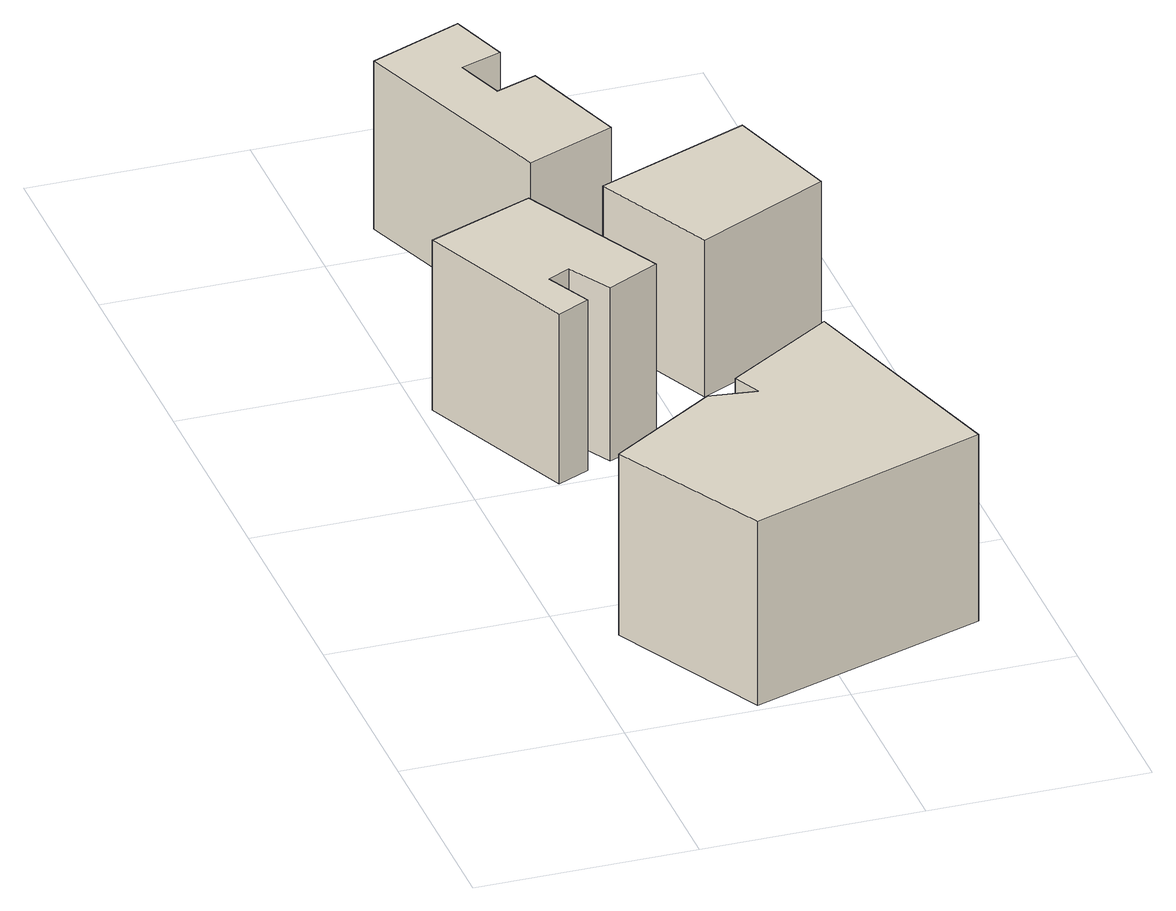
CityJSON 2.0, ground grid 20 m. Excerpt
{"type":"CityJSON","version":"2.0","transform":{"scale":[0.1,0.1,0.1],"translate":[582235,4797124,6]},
"CityObjects":{
"building1":{"type":"Building","children":["building1-1"],"geometry":[{"type":"MultiSurface","lod":"1","boundaries":[[[0,1,2,3]],[[1,4,5,2]],[[4,6,7,5]],[[6,8,9,7]],[[8,10,11,9]],[[10,12,13,11]],[[12,0,3,13]],[[12,10,8,6,4,1,0]]]}]},
"building1-1":{"type":"BuildingPart","attributes":{"name":"8297075_P","measuredHeight":18.01},"parents":["building1"],"geometry":[{"type":"MultiSurface","lod":"2","boundaries":[[[0,1,2,3]],[[1,4,5,2]],[[4,6,7,5]],[[6,8,9,7]],[[8,10,11,9]],[[10,12,13,11]],[[12,0,3,13]],[[12,10,8,6,4,1,0]]],"semantics":{"surfaces":[{"type":"WallSurface"},{"type":"RoofSurface"}],"values":[0,0,0,0,0,0,0,1]}}]},
"building2":{"type":"Building","children":["building2-1"],"geometry":[{"type":"MultiSurface","lod":"1","boundaries":[[[14,15,16,17]],[[15,18,19,16]],[[18,20,21,19]],[[20,22,23,21]],[[22,24,25,23]],[[24,26,27,25]],[[26,28,29,27]],[[28,30,31,29]],[[30,14,17,31]],[[30,28,26,24,22,20,18,15,14]]]}]},
"building2-1":{"type":"BuildingPart","attributes":{"name":"8297076_P","measuredHeight":16.9},"parents":["building2"],"geometry":[{"type":"MultiSurface","lod":"2","boundaries":[[[14,15,16,17]],[[15,18,19,16]],[[18,20,21,19]],[[20,22,23,21]],[[22,24,25,23]],[[24,26,27,25]],[[26,28,29,27]],[[28,30,31,29]],[[30,14,17,31]],[[30,28,26,24,22,20,18,15,14]]],"semantics":{"surfaces":[{"type":"WallSurface"},{"type":"RoofSurface"}],"values":[0,0,0,0,0,0,0,0,0,1]}}]},
"building3":{"type":"Building","children":["building3-1"],"geometry":[{"type":"MultiSurface","lod":"1","boundaries":[[[32,33,34,35]],[[33,36,37,34]],[[36,38,39,37]],[[38,40,41,39]],[[40,42,43,41]],[[42,44,45,43]],[[44,46,47,45]],[[46,32,35,47]],[[46,44,42,40,38,36,33,32]]]}]},
"building3-1":{"type":"BuildingPart","attributes":{"name":"8297419_P","measuredHeight":16.46},"parents":["building3"],"geometry":[{"type":"MultiSurface","lod":"2","boundaries":[[[32,33,34,35]],[[33,36,37,34]],[[36,38,39,37]],[[38,40,41,39]],[[40,42,43,41]],[[42,44,45,43]],[[44,46,47,45]],[[46,32,35,47]],[[46,44,42,40,38,36,33,32]]],"semantics":{"surfaces":[{"type":"WallSurface"},{"type":"RoofSurface"}],"values":[0,0,0,0,0,0,0,0,1]}}]},
"building4":{"type":"Building","children":["building4-1"],"geometry":[{"type":"MultiSurface","lod":"1","boundaries":[[[48,49,50,51]],[[49,52,53,50]],[[52,54,55,53]],[[54,48,51,55]],[[54,52,49,48]]]}]},
"building4-1":{"type":"BuildingPart","attributes":{"name":"8297070_P","measuredHeight":15.38},"parents":["building4"],"geometry":[{"type":"MultiSurface","lod":"2","boundaries":[[[48,49,50,51]],[[49,52,53,50]],[[52,54,55,53]],[[54,48,51,55]],[[54,52,49,48]]],"semantics":{"surfaces":[{"type":"WallSurface"},{"type":"RoofSurface"}],"values":[0,0,0,0,1]}}]}
},
"vertices":[
[142,208,185],[185,202,185],[185,202,6],[142,208,7],[173,228,185],[173,228,6],[273,293,185],[273,293,1],[338,77,185],[338,77,3],[118,1,185],[118,1,5],[42,142,185],[42,142,8],
[143,498,177],[173,438,177],[173,438,4],[143,498,6],[124,413,177],[124,413,8],[101,454,177],[101,454,8],[80,443,177],[80,443,9],[100,401,177],[100,401,10],[70,386,177],[70,386,11],[7,534,177],[7,534,11],[105,574,177],[105,574,8],
[55,836,171],[141,872,171],[141,872,4],[55,836,7],[160,816,171],[160,816,5],[122,803,171],[122,803,6],[138,757,171],[138,757,6],[176,771,171],[176,771,5],[210,671,171],[210,671,6],[128,637,171],[128,637,7],
[181,605,157],[323,662,157],[323,662,4],[181,605,6],[357,554,157],[357,554,3],[234,494,157],[234,494,4]
]}
